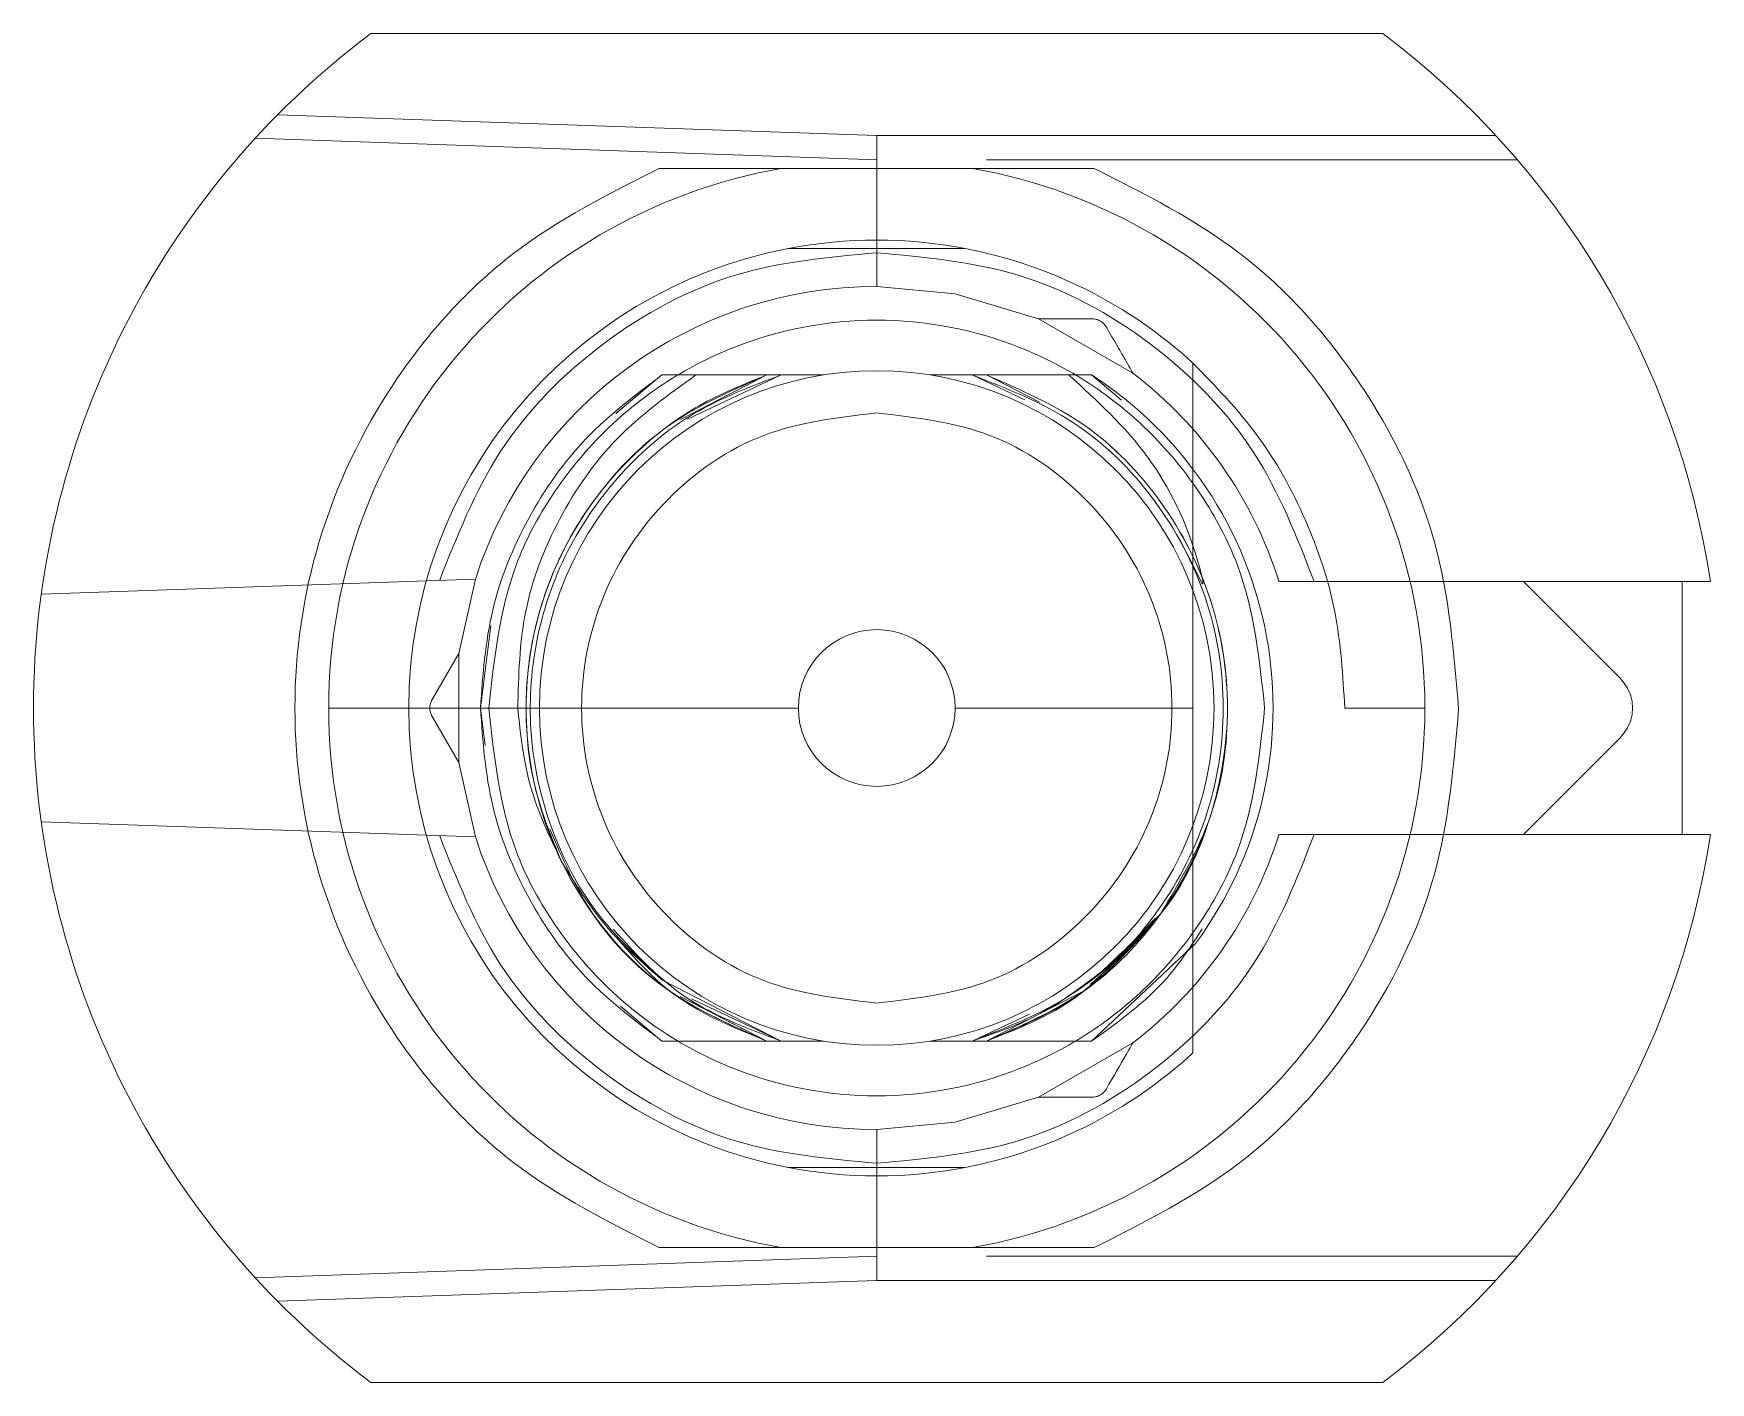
# Model space of a CAD drawing. Header units: millimetres. Extents: x -84 to 500, y -79 to 331.
# Drawn here: x 194.14 to 204.08, y 276.62 to 284.62 of the extents above; entities that cross this region are included whole.
import ezdxf
from ezdxf.lldxf.tags import DXFTag

# ---------------------------------------------------------------- set-up
doc = ezdxf.new("R2010")
doc.units = ezdxf.units.MM
tags = doc.linetypes.add('HIDDEN', pattern=[1.905, 1.27, -0.635]).pattern_tags.tags
tags[6:7] = [DXFTag(74, 4), DXFTag(75, 0), DXFTag(340, '0'), DXFTag(46, 1.0), DXFTag(50, 0.0), DXFTag(44, 0.0), DXFTag(45, 0.0)]
tags[4:5] = [DXFTag(74, 4), DXFTag(75, 0), DXFTag(340, '0'), DXFTag(46, 1.0), DXFTag(50, 0.0), DXFTag(44, 0.0), DXFTag(45, 0.0)]

msp = doc.modelspace()

# ---------------------------------------------------------------- linework, layer by layer
at = {"color": 7, "linetype": 'Continuous', "lineweight": 15}
for p, q in [((202.14, 284.62), (196.14, 284.62)), ((204.0834, 281.37), (203.915, 281.37)), ((203.915, 279.87), (203.915, 281.37)), ((196.365, 280.62), (195.89, 280.62)), ((196.365, 280.62), (198.6752, 280.62)), ((199.6048, 280.62), (201.015, 280.62)), ((202.39, 280.62), (201.915, 280.62)), ((204.0834, 279.87), (203.915, 279.87)), ((196.14, 276.62), (202.14, 276.62))]:
    msp.add_line(p, q, dxfattribs=at)
at = {"color": 7, "linetype": 'HIDDEN', "lineweight": 0}
for p, q in [((195.5875, 284.1385), (199.14, 284.0144)), ((199.14, 283.87), (195.4543, 283.9987)), ((199.14, 283.87), (199.14, 284.0143)), ((199.14, 284.0143), (202.8113, 284.0143)), ((199.14, 283.87), (199.14, 283.32)), ((202.9397, 283.87), (199.7903, 283.87)), ((199.14, 283.12), (199.14, 283.32)), ((200.6591, 282.6055), (200.0999, 282.9284)), ((197.8665, 282.595), (197.593, 282.3658)), ((198.4891, 282.595), (197.8665, 282.595)), ((198.4891, 282.595), (197.9768, 282.3316)), ((198.0175, 282.3326), (198.574, 282.595)), ((198.0175, 282.3326), (198.574, 282.595)), ((198.8248, 282.595), (198.0674, 282.595)), ((200.4135, 282.595), (199.4552, 282.595)), ((199.706, 282.595), (200.0189, 282.4475)), ((200.1409, 282.595), (199.7909, 282.595)), ((200.1057, 282.4331), (199.7909, 282.595)), ((200.5918, 282.4456), (200.4135, 282.595)), ((194.1858, 281.295), (196.7599, 281.3849)), ((196.6609, 280.9429), (196.7599, 281.3849)), ((201.7337, 281.37), (203.915, 281.37)), ((202.9748, 281.37), (203.5481, 280.7968)), ((196.8513, 281.1091), (196.79, 280.62)), ((196.5034, 280.67), (196.6609, 280.9429)), ((196.6609, 280.9429), (196.6609, 280.2971)), ((196.79, 280.62), (196.8179, 280.3973)), ((196.6609, 280.2971), (196.5034, 280.57)), ((203.5481, 280.4432), (202.9748, 279.87)), ((196.7599, 279.8551), (196.6609, 280.2971)), ((196.7599, 279.8551), (194.1858, 279.945)), ((203.915, 279.87), (201.7337, 279.87)), ((201.0292, 279.2224), (200.4135, 278.645)), ((198.574, 278.645), (197.8685, 279.0062)), ((200.3626, 278.939), (199.7909, 278.645)), ((200.3626, 278.9389), (199.7909, 278.645)), ((197.6206, 278.8511), (197.8665, 278.645)), ((197.9751, 278.9093), (198.4891, 278.645)), ((198.4891, 278.645), (197.9751, 278.9093)), ((198.574, 278.645), (198.0419, 278.8959)), ((198.574, 278.645), (198.0419, 278.8959)), ((198.0421, 278.8748), (198.4891, 278.645)), ((198.4891, 278.645), (198.0421, 278.8748)), ((200.045, 278.8048), (199.706, 278.645)), ((199.7909, 278.645), (200.032, 278.769)), ((197.8665, 278.645), (198.4891, 278.645)), ((198.574, 278.645), (198.8248, 278.645)), ((199.4552, 278.645), (199.706, 278.645)), ((200.4135, 278.645), (199.7909, 278.645)), ((200.0999, 278.3116), (200.6591, 278.6345)), ((199.14, 277.92), (199.14, 278.12)), ((199.14, 277.92), (199.14, 277.37)), ((198.6156, 277.895), (198.6156, 277.895)), ((195.4543, 277.2413), (199.14, 277.37)), ((199.14, 277.37), (199.14, 277.2256)), ((199.7903, 277.37), (202.9397, 277.37)), ((199.14, 277.2256), (195.5875, 277.1015)), ((202.8113, 277.2257), (199.14, 277.2257))]:
    msp.add_line(p, q, dxfattribs=at)
at = {"color": 7, "linetype": 'HIDDEN', "lineweight": 0, "flags": 128}
for points in [[(199.14, 283.12), (199.6056, 283.0763), (200.0999, 282.9284)], [(197.8665, 282.595), (197.8665, 282.595)], [(197.8665, 282.595), (197.8665, 282.595)], [(197.8665, 282.595), (197.8665, 282.595)], [(197.8665, 282.595), (197.8665, 282.595)], [(197.8665, 282.595), (197.8665, 282.595)], [(197.8665, 282.595), (197.8665, 282.595)], [(197.8665, 282.595), (197.8665, 282.595)], [(198.8248, 282.595), (198.8248, 282.595)], [(199.4552, 282.595), (199.4552, 282.595)], [(200.4135, 282.595), (200.4135, 282.595)], [(200.4135, 282.595), (200.4135, 282.595)], [(200.4135, 282.595), (200.4135, 282.595)], [(200.4135, 282.595), (200.4135, 282.595)], [(200.4135, 282.595), (200.4135, 282.595)], [(200.4135, 282.595), (200.4135, 282.595)], [(200.4135, 282.595), (200.4135, 282.595)], [(200.4135, 282.595), (200.4135, 282.595)], [(198.1128, 282.3992), (198.1128, 282.3992)], [(197.3608, 281.6472), (197.3608, 281.6472)], [(201.0692, 281.3961), (201.073, 281.3675), (201.0731, 281.3586), (201.0729, 281.3573), (201.0725, 281.3564), (201.0723, 281.3563), (201.0723, 281.3562), (201.0722, 281.3562), (201.0722, 281.3562), (201.0722, 281.3562), (201.0722, 281.3562), (201.0722, 281.3562), (201.0723, 281.3562), (201.0725, 281.3562), (201.0726, 281.3562), (201.0726, 281.3562), (201.0726, 281.3562), (201.0726, 281.3562), (201.0726, 281.3562), (201.0725, 281.3562), (201.0723, 281.3561), (201.0721, 281.3561), (201.072, 281.356), (201.072, 281.356), (201.0719, 281.356), (201.0719, 281.356), (201.0719, 281.356), (201.0719, 281.356), (201.0716, 281.356), (201.0712, 281.3561), (201.0706, 281.3565), (201.0679, 281.3594), (201.0037, 281.4889), (200.9166, 281.6519)], [(197.8665, 278.645), (197.8665, 278.645)], [(198.574, 278.645), (198.574, 278.645)], [(198.574, 278.645), (198.574, 278.645)], [(198.574, 278.645), (198.574, 278.645)], [(198.574, 278.645), (198.574, 278.645)], [(198.574, 278.645), (198.574, 278.645)], [(198.574, 278.645), (198.574, 278.645)], [(198.574, 278.645), (198.574, 278.645)], [(198.574, 278.645), (198.574, 278.645)], [(199.706, 278.645), (199.706, 278.645)], [(199.706, 278.645), (199.706, 278.645)], [(199.706, 278.645), (199.706, 278.645)], [(199.706, 278.645), (199.706, 278.645)], [(199.706, 278.645), (199.706, 278.645)], [(200.4135, 278.645), (200.4135, 278.645)], [(200.0999, 278.3116), (199.6056, 278.1637), (199.14, 278.12)]]:
    msp.add_lwpolyline(points, dxfattribs=at)
at = {"color": 7, "linetype": 'HIDDEN', "lineweight": 0}
msp.add_circle((199.14, 280.62), 2, dxfattribs=at)
at = {"color": 7, "linetype": 'Continuous', "lineweight": 15}
for radius, start, end in [(5, 126.8699, 233.1301), (5, 8.62693, 53.1301), (3.25, 100.06327, 180), (3.25, 0, 79.93673), (2.775, 79.10668, 100.89376), (2.775, 100.89295, 180), (2.775, 47.49336, 79.10705), (0.4648, 0, 180), (3.25, 180, 259.93673), (2.775, 180, 259.10705), (0.4648, 180, 0), (3.25, 280.06327, 0), (5, 306.8699, 351.37307), (2.775, 280.89324, 312.50663), (2.775, 259.10676, 280.89295)]:
    msp.add_arc((199.14, 280.62), radius, start, end, dxfattribs=at)
at = {"color": 7, "linetype": 'HIDDEN', "lineweight": 0}
for radius, start, end in [(2.5, 90, 162.18431), (2.35, 323.50581, 57.18508), (2.5, 17.4576, 52.57976), (2.5, 197.81569, 270), (2.5, 307.42024, 342.5424)]:
    msp.add_arc((199.14, 280.62), radius, start, end, dxfattribs=at)
at = {"color": 7, "linetype": 'Continuous', "lineweight": 15}
for points, knots in [([(197.8506, 277.42), (197.5516, 277.5709), (196.9399, 277.8797), (196.2378, 278.663), (195.7894, 279.6027), (195.6414, 280.62), (195.7894, 281.6373), (196.2378, 282.577), (196.9399, 283.3603), (197.5516, 283.6691), (197.8506, 283.82)], [0, 0, 0, 0, 0.122204, 0.25, 0.377796, 0.5, 0.622204, 0.75, 0.877796, 1, 1, 1, 1]), ([(198.5721, 283.82), (198.5716, 283.82), (198.5704, 283.82), (198.5587, 283.82), (198.5152, 283.82), (198.3187, 283.82), (198.0848, 283.82), (197.8886, 283.82), (197.8506, 283.82)], [0, 0, 0, 0, 0.016929, 0.039301, 0.081695, 0.236198, 0.852157, 1, 1, 1, 1]), ([(199.7079, 283.82), (199.532, 283.82), (199.1795, 283.82), (198.7864, 283.82), (198.594, 283.82), (198.5721, 283.82)], [0, 0, 0, 0, 0.4691, 0.939613, 1, 1, 1, 1]), ([(200.4294, 283.82), (200.2949, 283.82), (200.1211, 283.82), (199.9268, 283.82), (199.8462, 283.82), (199.7922, 283.82), (199.7526, 283.82), (199.7264, 283.82), (199.7124, 283.82), (199.7083, 283.82), (199.708, 283.82), (199.7079, 283.82)], [0, 0, 0, 0, 0.52193, 0.674707, 0.779637, 0.851731, 0.901665, 0.954566, 0.975881, 0.993094, 1, 1, 1, 1]), ([(200.4294, 283.82), (200.7291, 283.6688), (201.3423, 283.3595), (202.0403, 282.5746), (202.5058, 281.6329), (202.5624, 280.9485), (202.59, 280.614)], [0, 0, 0, 0, 0.24439, 0.5, 0.75561, 1, 1, 1, 1]), ([(199.6644, 283.345), (199.3743, 283.345), (199.0212, 283.345), (198.677, 283.345), (198.6156, 283.345)], [0, 0, 0, 0, 0.821497, 1, 1, 1, 1]), ([(201.015, 280.62), (201.015, 280.8149), (201.015, 281.3193), (201.015, 282.0011), (201.015, 282.4501), (201.015, 282.6657)], [0, 0, 0, 0, 0.246526, 0.63814, 1, 1, 1, 1]), ([(201.915, 280.62), (201.9036, 280.8118), (201.8807, 281.1953), (201.6959, 281.7445), (201.416, 282.2517), (201.1487, 282.5277), (201.015, 282.6657)], [0, 0, 0, 0, 0.25, 0.5, 0.75, 1, 1, 1, 1]), ([(202.59, 280.614), (202.5614, 280.2805), (202.5028, 279.5983), (202.0366, 278.6605), (201.3397, 277.8789), (200.7283, 277.5707), (200.4294, 277.42)], [0, 0, 0, 0, 0.2444238, 0.5, 0.7555762, 1, 1, 1, 1]), ([(201.015, 278.5743), (201.015, 279.0119), (201.015, 279.6148), (201.015, 280.4037), (201.015, 280.62)], [0, 0, 0, 0, 0.725757, 1, 1, 1, 1]), ([(198.6156, 277.895), (198.9057, 277.895), (199.2588, 277.895), (199.603, 277.895), (199.6644, 277.895)], [0, 0, 0, 0, 0.821486, 1, 1, 1, 1]), ([(198.5721, 277.42), (198.5716, 277.42), (198.5704, 277.42), (198.5587, 277.42), (198.5152, 277.42), (198.3187, 277.42), (198.0848, 277.42), (197.8886, 277.42), (197.8506, 277.42)], [0, 0, 0, 0, 0.016929, 0.039301, 0.081695, 0.236198, 0.852157, 1, 1, 1, 1]), ([(199.7079, 277.42), (199.532, 277.42), (199.1795, 277.42), (198.7864, 277.42), (198.594, 277.42), (198.5721, 277.42)], [0, 0, 0, 0, 0.4691, 0.939613, 1, 1, 1, 1]), ([(200.4294, 277.42), (200.2949, 277.42), (200.1211, 277.42), (199.9268, 277.42), (199.8462, 277.42), (199.7922, 277.42), (199.7526, 277.42), (199.7264, 277.42), (199.7124, 277.42), (199.7083, 277.42), (199.708, 277.42), (199.7079, 277.42)], [0, 0, 0, 0, 0.52193, 0.674707, 0.779637, 0.851731, 0.901665, 0.954566, 0.975881, 0.993094, 1, 1, 1, 1])]:
    msp.add_open_spline(points, degree=3, knots=knots, dxfattribs=at)
at = {"color": 7, "linetype": 'HIDDEN', "lineweight": 0}
for points, knots in [([(199.14, 283.32), (198.858, 283.2943), (198.2788, 283.2416), (197.4942, 282.8157), (196.8653, 282.1821), (196.6522, 281.641), (196.5484, 281.3775)], [0, 0, 0, 0, 0.2434225, 0.5, 0.7565775, 1, 1, 1, 1]), ([(199.14, 283.32), (199.4226, 283.2942), (200.0031, 283.2412), (200.7891, 282.8135), (201.4183, 282.1772), (201.6305, 281.6343), (201.7337, 281.37)], [0, 0, 0, 0, 0.243392, 0.5, 0.756608, 1, 1, 1, 1]), ([(196.84, 280.62), (196.8709, 280.9092), (196.9186, 281.3557), (197.2049, 281.8919), (197.5021, 282.2573), (197.8681, 282.5565), (198.4041, 282.8338), (199.14, 282.9758), (199.8757, 282.8338), (200.4118, 282.5566), (200.7777, 282.2575), (201.075, 281.892), (201.3614, 281.3559), (201.4091, 280.9092), (201.44, 280.62)], [0, 0, 0, 0, 0.119721, 0.184824, 0.25, 0.315102, 0.380279, 0.5, 0.619721, 0.684824, 0.75, 0.815102, 0.880279, 1, 1, 1, 1]), ([(200.415, 282.9284), (200.333, 282.9284), (200.2246, 282.9284), (200.1281, 282.9284), (200.1035, 282.9284), (200.1011, 282.9284), (200.0999, 282.9284)], [0, 0, 0, 0, 0.638677, 0.843739, 0.924999, 1, 1, 1, 1]), ([(200.415, 282.9284), (200.4237, 282.9277), (200.4411, 282.9264), (200.4655, 282.9158), (200.4869, 282.9), (200.4967, 282.8856), (200.5016, 282.8784)], [0, 0, 0, 0, 0.250801, 0.5, 0.7492, 1, 1, 1, 1]), ([(200.6591, 282.6055), (200.6586, 282.6065), (200.6573, 282.6086), (200.645, 282.63), (200.6148, 282.6822), (200.5646, 282.7693), (200.5237, 282.8401), (200.5016, 282.8784)], [0, 0, 0, 0, 0.074114, 0.1549226, 0.3599105, 0.65372, 1, 1, 1, 1]), ([(198.0674, 282.595), (197.9045, 282.4778), (197.5808, 282.245), (197.24, 281.752), (197.0262, 281.2006), (197.016, 280.8126), (197.0109, 280.62)], [0, 0, 0, 0, 0.255054, 0.506739, 0.755054, 1, 1, 1, 1]), ([(198.4891, 282.595), (198.3518, 282.5402), (198.0773, 282.4306), (197.7214, 282.1606), (197.4273, 281.8275), (197.2112, 281.4382), (197.0815, 281.0123), (197.0464, 280.5693), (197.0996, 280.1258), (197.2116, 279.8522), (197.2675, 279.7154)], [0, 0, 0, 0, 0.125, 0.25, 0.375, 0.5, 0.625, 0.75, 0.875, 1, 1, 1, 1]), ([(198.4891, 278.645), (198.2892, 278.7317), (197.8893, 278.9052), (197.4281, 279.3835), (197.1288, 279.9683), (197.0263, 280.62), (197.1288, 281.2716), (197.4281, 281.8565), (197.8893, 282.3348), (198.2891, 282.5083), (198.4891, 282.595)], [0, 0, 0, 0, 0.125, 0.25, 0.375, 0.5, 0.625, 0.75, 0.875, 1, 1, 1, 1]), ([(197.8685, 279.0062), (197.7302, 279.1343), (197.4535, 279.3904), (197.1902, 279.8989), (197.0659, 280.4528), (197.0988, 281.0213), (197.2836, 281.5599), (197.6083, 282.0255), (198.0445, 282.3965), (198.3975, 282.5288), (198.574, 282.595)], [0, 0, 0, 0, 0.125, 0.25, 0.375001, 0.500001, 0.625001, 0.750001, 0.875, 1, 1, 1, 1]), ([(198.4891, 282.595), (198.5107, 282.595), (198.5388, 282.595), (198.566, 282.595), (198.5729, 282.595), (198.5737, 282.595), (198.574, 282.595)], [0, 0, 0, 0, 0.659295, 0.855253, 0.930497, 1, 1, 1, 1]), ([(198.4891, 282.595), (198.5107, 282.595), (198.5388, 282.595), (198.566, 282.595), (198.5729, 282.595), (198.5737, 282.595), (198.574, 282.595)], [0, 0, 0, 0, 0.659587, 0.855421, 0.930569, 1, 1, 1, 1]), ([(199.706, 282.595), (199.7064, 282.595), (199.7071, 282.595), (199.714, 282.595), (199.7406, 282.595), (199.7691, 282.595), (199.7909, 282.595)], [0, 0, 0, 0, 0.068911, 0.145477, 0.344961, 1, 1, 1, 1]), ([(199.706, 282.595), (199.7063, 282.595), (199.7071, 282.595), (199.7139, 282.595), (199.7406, 282.595), (199.7691, 282.595), (199.7909, 282.595)], [0, 0, 0, 0, 0.0688397, 0.1453138, 0.3446789, 1, 1, 1, 1]), ([(199.706, 282.595), (199.9128, 282.5141), (200.3265, 282.3523), (200.8087, 281.8757), (201.1226, 281.284), (201.2304, 280.62), (201.1227, 279.956), (200.8087, 279.3643), (200.3265, 278.8877), (199.9128, 278.7259), (199.706, 278.645)], [0, 0, 0, 0, 0.125, 0.25, 0.375, 0.5, 0.625, 0.75, 0.875, 1, 1, 1, 1]), ([(199.706, 282.595), (199.9128, 282.514), (200.3265, 282.3522), (200.8087, 281.8757), (201.1226, 281.284), (201.2304, 280.62), (201.1226, 279.956), (200.8087, 279.3643), (200.3265, 278.8878), (199.9128, 278.726), (199.706, 278.645)], [0, 0, 0, 0, 0.125, 0.25, 0.375, 0.5, 0.625, 0.75, 0.875, 1, 1, 1, 1]), ([(199.706, 282.5949), (199.9128, 282.514), (200.3265, 282.3522), (200.8087, 281.8757), (201.1226, 281.284), (201.2304, 280.62), (201.1226, 279.956), (200.8087, 279.3643), (200.3265, 278.8878), (199.9128, 278.726), (199.706, 278.645)], [0, 0, 0, 0, 0.125, 0.25, 0.375, 0.5, 0.625, 0.75, 0.875, 1, 1, 1, 1]), ([(200.5154, 279.0901), (200.6247, 279.1887), (200.8955, 279.4331), (201.1477, 279.9725), (201.2546, 280.6189), (201.151, 281.272), (200.852, 281.8564), (200.3907, 282.3349), (199.9908, 282.5083), (199.7909, 282.595)], [0, 0, 0, 0, 0.101378, 0.251148, 0.400918, 0.550689, 0.700459, 0.85023, 1, 1, 1, 1]), ([(199.7909, 282.595), (199.9908, 282.5083), (200.3907, 282.3349), (200.852, 281.8564), (201.1509, 281.272), (201.2549, 280.6186), (201.1465, 279.9735), (200.9131, 279.4605), (200.6685, 279.2364), (200.5841, 279.1591)], [0, 0, 0, 0, 0.153218, 0.306436, 0.459655, 0.612873, 0.766091, 0.919309, 1, 1, 1, 1]), ([(199.7909, 278.645), (199.9908, 278.7317), (200.3907, 278.9052), (200.8519, 279.3835), (201.1512, 279.9683), (201.2536, 280.62), (201.1512, 281.2716), (200.8519, 281.8565), (200.3907, 282.3348), (199.9908, 282.5083), (199.7909, 282.595)], [0, 0, 0, 0, 0.125, 0.25, 0.375, 0.5, 0.625, 0.75, 0.875, 1, 1, 1, 1]), ([(199.7909, 282.595), (199.9908, 282.5083), (200.3907, 282.3349), (200.8519, 281.8564), (201.1509, 281.2719), (201.2545, 280.6189), (201.1478, 279.9724), (200.8929, 279.4292), (200.6184, 279.1818), (200.5055, 279.0801)], [0, 0, 0, 0, 0.149287, 0.298575, 0.447862, 0.59715, 0.746437, 0.895724, 1, 1, 1, 1]), ([(200.8249, 279.4013), (200.9361, 279.5887), (201.1584, 279.9636), (201.2517, 280.6213), (201.1517, 281.2713), (200.8517, 281.8566), (200.3907, 282.3348), (199.9908, 282.5083), (199.7909, 282.595)], [0, 0, 0, 0, 0.166667, 0.333333, 0.5, 0.666667, 0.833333, 1, 1, 1, 1]), ([(199.7909, 282.595), (199.9908, 282.5083), (200.3907, 282.3349), (200.8519, 281.8564), (201.151, 281.2719), (201.2542, 280.6192), (201.1491, 279.9713), (200.8676, 279.389), (200.5549, 279.112), (200.4054, 278.9795)], [0, 0, 0, 0, 0.144563, 0.289127, 0.43369, 0.578253, 0.722817, 0.86738, 1, 1, 1, 1]), ([(200.279, 282.595), (200.4458, 282.4423), (200.7796, 282.1368), (200.9937, 281.6844), (201.0599, 281.4317), (201.0693, 281.3961)], [0, 0, 0, 0, 0.461832, 0.924144, 1, 1, 1, 1]), ([(201.7337, 281.37), (201.7059, 281.37), (201.6507, 281.37), (201.5825, 281.37), (201.5335, 281.37), (201.5277, 281.37), (201.5248, 281.37)], [0, 0, 0, 0, 0.25862, 0.513617, 0.75609, 1, 1, 1, 1]), ([(201.44, 280.62), (201.4091, 280.3308), (201.3614, 279.8843), (201.0751, 279.3481), (200.7779, 278.9827), (200.4119, 278.6835), (199.8759, 278.4062), (199.14, 278.2642), (198.4043, 278.4062), (197.8682, 278.6834), (197.5023, 278.9825), (197.205, 279.348), (196.9186, 279.8841), (196.8709, 280.3308), (196.84, 280.62)], [0, 0, 0, 0, 0.119721, 0.184824, 0.25, 0.315102, 0.380279, 0.5, 0.619721, 0.684824, 0.75, 0.815102, 0.880279, 1, 1, 1, 1]), ([(197.2675, 279.7154), (197.1995, 279.8581), (197.0626, 280.145), (197.0282, 280.461), (197.0109, 280.62)], [0, 0, 0, 0, 0.497063, 1, 1, 1, 1]), ([(196.5484, 279.8625), (196.6522, 279.599), (196.8653, 279.0579), (197.4942, 278.4243), (198.2788, 277.9984), (198.858, 277.9457), (199.14, 277.92)], [0, 0, 0, 0, 0.243423, 0.5, 0.756577, 1, 1, 1, 1]), ([(197.2005, 279.9029), (197.2757, 279.7301), (197.4376, 279.3581), (197.8922, 278.9063), (198.2901, 278.7321), (198.4891, 278.645)], [0, 0, 0, 0, 0.302544, 0.651272, 1, 1, 1, 1]), ([(201.7337, 279.87), (201.6305, 279.6057), (201.4183, 279.0628), (200.7891, 278.4265), (200.0031, 277.9988), (199.4226, 277.9458), (199.14, 277.92)], [0, 0, 0, 0, 0.2433924, 0.5, 0.7566076, 1, 1, 1, 1]), ([(201.7337, 279.87), (201.706, 279.87), (201.6509, 279.87), (201.5827, 279.87), (201.5335, 279.87), (201.5277, 279.87), (201.5248, 279.87)], [0, 0, 0, 0, 0.258105, 0.512595, 0.755594, 1, 1, 1, 1]), ([(197.2675, 279.7154), (197.3501, 279.5813), (197.5144, 279.3144), (197.7509, 279.1086), (197.8685, 279.0062)], [0, 0, 0, 0, 0.502467, 1, 1, 1, 1]), ([(200.8117, 279.3832), (200.6702, 279.2206), (200.3872, 278.8954), (199.9897, 278.7285), (199.7909, 278.645)], [0, 0, 0, 0, 0.5, 1, 1, 1, 1]), ([(200.4747, 279.0581), (200.5668, 279.1447), (200.675, 279.2464), (200.7791, 279.36), (200.801, 279.3795), (200.8079, 279.3833), (200.8103, 279.3837), (200.8112, 279.3835), (200.8116, 279.3833), (200.8117, 279.3832)], [0, 0, 0, 0, 0.8053593, 0.9459667, 0.9826923, 0.9932326, 0.9969187, 0.9985022, 1, 1, 1, 1]), ([(198.574, 278.645), (198.3639, 278.723), (197.9781, 278.8663), (197.7027, 279.1703), (197.5773, 279.3088)], [0, 0, 0, 0, 0.544504, 1, 1, 1, 1]), ([(198.4891, 278.645), (198.2851, 278.7277), (197.9405, 278.8675), (197.6968, 279.145), (197.5974, 279.2582)], [0, 0, 0, 0, 0.59211, 1, 1, 1, 1]), ([(200.4135, 278.645), (200.574, 278.76), (200.8324, 278.9451), (201.0049, 279.2099), (201.0702, 279.3103)], [0, 0, 0, 0, 0.621036, 1, 1, 1, 1]), ([(200.5841, 279.1591), (200.5149, 279.0824), (200.2998, 278.8438), (199.9967, 278.7254), (199.7909, 278.645)], [0, 0, 0, 0, 0.321279, 1, 1, 1, 1]), ([(198.574, 278.645), (198.5736, 278.645), (198.5729, 278.645), (198.566, 278.645), (198.5394, 278.645), (198.5109, 278.645), (198.4891, 278.645)], [0, 0, 0, 0, 0.068868, 0.145416, 0.344909, 1, 1, 1, 1]), ([(198.574, 278.645), (198.5736, 278.645), (198.5728, 278.645), (198.566, 278.645), (198.5394, 278.645), (198.5109, 278.645), (198.4891, 278.645)], [0, 0, 0, 0, 0.068948, 0.145582, 0.345171, 1, 1, 1, 1]), ([(199.7909, 278.645), (199.7693, 278.645), (199.7412, 278.645), (199.714, 278.645), (199.7071, 278.645), (199.7063, 278.645), (199.706, 278.645)], [0, 0, 0, 0, 0.6594708, 0.8553283, 0.9305157, 1, 1, 1, 1]), ([(200.5016, 278.3616), (200.5426, 278.4327), (200.5968, 278.5265), (200.645, 278.6101), (200.6574, 278.6314), (200.6586, 278.6335), (200.6591, 278.6345)], [0, 0, 0, 0, 0.638721, 0.843752, 0.925004, 1, 1, 1, 1]), ([(200.5016, 278.3616), (200.4967, 278.3544), (200.4869, 278.34), (200.4655, 278.3242), (200.4411, 278.3136), (200.4237, 278.3123), (200.415, 278.3116)], [0, 0, 0, 0, 0.250801, 0.5, 0.7492, 1, 1, 1, 1]), ([(200.415, 278.3116), (200.333, 278.3116), (200.2246, 278.3116), (200.1281, 278.3116), (200.1035, 278.3116), (200.1011, 278.3116), (200.0999, 278.3116)], [0, 0, 0, 0, 0.6387178, 0.8437471, 0.9250006, 1, 1, 1, 1])]:
    msp.add_open_spline(points, degree=3, knots=knots, dxfattribs=at)
for points in [[(197.8665, 282.595), (197.7097, 282.4772), (197.3963, 282.2416), (197.0578, 281.7549), (196.8322, 281.2067), (196.8041, 280.8156), (196.79, 280.62)], [(199.14, 278.87), (198.911, 278.8963), (198.4529, 278.9489), (197.8703, 279.3536), (197.4811, 279.9321), (197.3444, 280.62), (197.4811, 281.3079), (197.8703, 281.8864), (198.4529, 282.2911), (198.911, 282.3437), (199.14, 282.37)], [(199.14, 282.37), (199.369, 282.3437), (199.8271, 282.2911), (200.4097, 281.8864), (200.7989, 281.3079), (200.9356, 280.62), (200.7989, 279.9321), (200.4097, 279.3536), (199.8271, 278.9489), (199.369, 278.8963), (199.14, 278.87)], [(203.5481, 280.7968), (203.5686, 280.771), (203.6096, 280.7193), (203.6271, 280.62), (203.6096, 280.5207), (203.5686, 280.469), (203.5481, 280.4432)], [(196.5034, 280.57), (196.4996, 280.5779), (196.492, 280.5937), (196.489, 280.62), (196.492, 280.6463), (196.4996, 280.6621), (196.5034, 280.67)], [(196.79, 280.62), (196.8041, 280.4244), (196.8322, 280.0333), (197.0578, 279.4851), (197.3963, 278.9984), (197.7097, 278.7628), (197.8665, 278.645)], [(199.706, 278.645), (199.8452, 278.6932), (200.1236, 278.7896), (200.3577, 278.9686), (200.4747, 279.0581)]]:
    msp.add_open_spline(points, degree=3, dxfattribs=at)

doc.saveas('drawing.dxf')
